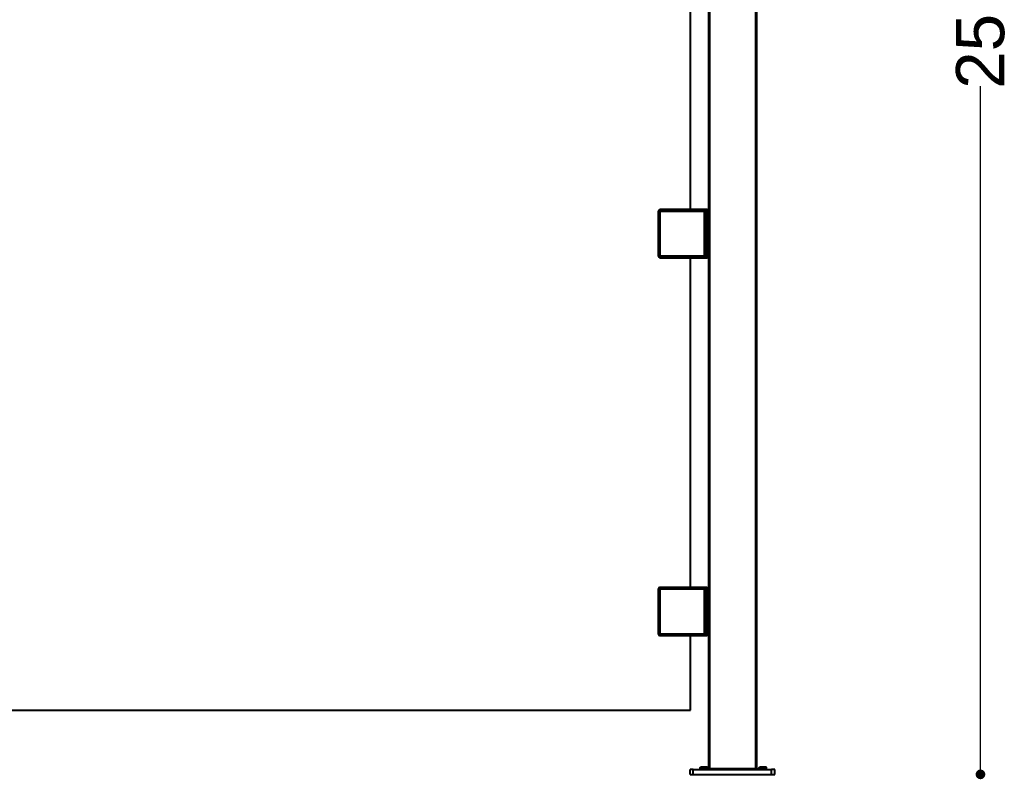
# Model space of a CAD drawing. Header units: millimetres. Extents: x 6020 to 14334, y 16216 to 25078.
# Drawn here: x 7831 to 9476, y 21110 to 22370 of the extents above; entities that cross this region are included whole.
import ezdxf

# ---------------------------------------------------------------- set-up
doc = ezdxf.new("R2010")
doc.units = ezdxf.units.MM
doc.header["$LTSCALE"] = 3
for name, color, linetype in [('Green', 3, 'Continuous'), ('Orange', 30, 'Continuous'), ('Red', 1, 'Continuous')]:
    doc.layers.add(name, color=color, linetype=linetype)
doc.styles.get("Standard").update_dxf_attribs({"font": 'arial.ttf'})
doc.dimstyles.new('MATEUSZ', dxfattribs={"dimtxt": 35, "dimasz": 16, "dimexe": 0.18, "dimexo": 0.0625, "dimgap": 0.09, "dimtad": 0, "dimdec": 0, "dimdsep": 46, "dimtxsty": 'Standard', "dimblk": 'DOT', "dimcen": 0.09, "dimse1": 1, "dimse2": 1, "dimadec": 0, "dimazin": 0, "dimtfac": 1, "dimtdec": 0, "dimtofl": 0, "dimtmove": 0, "dimatfit": 3, "dimfxl": 1, "dimtolj": 1, "dimtzin": 0, "dimlwd": 9, "dimlwe": 9, "dimarcsym": 0})

# ---------------------------------------------------------------- blocks, each defined once
blk = doc.blocks.new('_Dot')
at = {"color": 0, "linetype": 'ByBlock', "lineweight": -2}
blk.add_line((-0.5, 0), (-1, 0), dxfattribs=at)
at = {"color": 0, "linetype": 'ByBlock', "const_width": 0.5}
blk.add_lwpolyline([(-0.25, 0, 1), (0.25, 0, 1)], format="xyb", close=True, dxfattribs=at)
blk = doc.blocks.new('*D32')
at = {"color": 0, "lineweight": 9, "transparency": 16777216}
for p, q in [((9423.7, 23624.6), (9423.7, 22499.3)), ((9423.7, 21134.4), (9423.7, 22259.7))]:
    blk.add_line(p, q, dxfattribs=at)
at = {"layer": 'Defpoints', "color": 0, "transparency": 16777216}
for p in [(9104.1, 23640.6), (9082.5, 21118.4), (9423.7, 21118.4)]:
    blk.add_point(p, dxfattribs=at)
at = {"color": 0, "lineweight": 9, "transparency": 16777216, "xscale": 16, "yscale": 16, "zscale": 16}
for p, rotation in [((9423.7, 23640.6), 90), ((9423.7, 21118.4), 270)]:
    blk.add_blockref('_Dot', p, dxfattribs=dict(at, rotation=rotation))
at = {"color": 0, "transparency": 16777216, "insert": (9423.7, 22379.5), "char_height": 80, "attachment_point": 5, "rotation": 90}
blk.add_mtext('\\A1;2522', dxfattribs=at)

msp = doc.modelspace()

# ---------------------------------------------------------------- linework, layer by layer
at = {"layer": 'Green', "color": 7}
for p, q in [((8889.3, 22052), (8889.3, 21978)), ((8966.3, 22055), (8892.3, 22055)), ((8966.3, 22052), (8892.3, 22052)), ((8892.3, 22052), (8892.3, 21978)), ((8969.9, 22055), (8942.2, 22055)), ((8966.3, 21978), (8966.3, 22052)), ((8969.3, 21978), (8969.3, 22052)), ((8969.9, 21978), (8969.9, 22052)), ((8892.3, 21978), (8966.3, 21978)), ((8892.3, 21975), (8966.3, 21975)), ((8942.9, 21975), (8969.9, 21975)), ((8889.3, 21425.4), (8889.3, 21351.4)), ((8966.3, 21428.4), (8892.3, 21428.4)), ((8892.3, 21425.4), (8892.3, 21351.4)), ((8966.3, 21425.4), (8892.3, 21425.4)), ((8969.9, 21428.4), (8942.2, 21428.4)), ((8966.3, 21351.4), (8966.3, 21425.4)), ((8969.3, 21351.4), (8969.3, 21425.4)), ((8969.9, 21351.4), (8969.9, 21425.4)), ((8892.3, 21351.4), (8966.3, 21351.4)), ((8892.3, 21348.4), (8966.3, 21348.4)), ((8942.9, 21348.4), (8969.9, 21348.4))]:
    msp.add_line(p, q, dxfattribs=at)
for points in [[(8892.3, 22052, 0), (8889.3, 22052, 0)], [(8892.3, 22055, 0), (8892.3, 22055, 0), (8892.3, 22055, 0), (8892.3, 22055, 0), (8892.3, 22055, 0), (8892.3, 22055, 0), (8892.3, 22055, 0), (8892.3, 22055, 0), (8892.3, 22055, 0), (8892.3, 22055, 0), (8892.3, 22055, 0), (8892.3, 22055, 0), (8892.3, 22055, 0), (8892.3, 22055, 0), (8892.3, 22055, 0), (8892.3, 22055, 0), (8892.3, 22054.7, 0), (8892.3, 22052, 0)], [(8966.3, 22052, 0), (8966.3, 22055, 0)], [(8969.3, 22052, 0), (8969.3, 22052, 0), (8969.3, 22052, 0), (8969.3, 22052, 0), (8969.3, 22052, 0), (8969.3, 22052, 0), (8969.3, 22052, 0), (8969.3, 22052, 0), (8969.3, 22052, 0), (8969.3, 22052, 0), (8969.3, 22052, 0), (8969.3, 22052, 0), (8969.3, 22052, 0), (8969.3, 22052, 0), (8969.3, 22052, 0), (8969.3, 22052, 0), (8969, 22052, 0), (8966.3, 22052, 0)], [(8969.9, 22052, 0), (8969.9, 22054.2, 0), (8969.9, 22054.8, 0), (8969.9, 22055, 0), (8969.9, 22055, 0), (8969.9, 22055, 0), (8969.9, 22055, 0), (8969.9, 22055, 0), (8969.9, 22055, 0), (8969.9, 22055, 0), (8969.9, 22055, 0), (8969.9, 22055, 0), (8969.9, 22055, 0), (8969.9, 22055, 0), (8969.9, 22055, 0), (8969.9, 22055, 0), (8969.9, 22055, 0), (8969.9, 22055, 0), (8969.9, 22055, 0)], [(8972.9, 22052, 0), (8972.9, 22052, 0), (8972.9, 22052, 0), (8972.9, 22052, 0), (8972.9, 22052, 0), (8972.9, 22052, 0), (8972.9, 22052, 0), (8972.9, 22052, 0), (8972.9, 22052, 0), (8972.9, 22052, 0), (8972.9, 22052, 0), (8972.9, 22052, 0), (8972.9, 22052, 0), (8972.9, 22052, 0), (8972.9, 22052, 0), (8972.6, 22052, 0), (8969.9, 22052, 0)], [(8889.3, 21978, 0), (8889.3, 21978, 0), (8889.3, 21978, 0), (8889.3, 21978, 0), (8889.3, 21978, 0), (8889.3, 21978, 0), (8889.3, 21978, 0), (8889.3, 21978, 0), (8889.3, 21978, 0), (8889.3, 21978, 0), (8889.3, 21978, 0), (8889.3, 21978, 0), (8889.3, 21978, 0), (8889.4, 21978, 0), (8889.4, 21978, 0), (8889.7, 21978, 0), (8892.3, 21978, 0)], [(8892.3, 21978, 0), (8892.3, 21975.9, 0), (8892.3, 21975.3, 0), (8892.3, 21975.1, 0), (8892.3, 21975.1, 0), (8892.3, 21975, 0), (8892.3, 21975, 0), (8892.3, 21975, 0), (8892.3, 21975, 0), (8892.3, 21975, 0), (8892.3, 21975, 0), (8892.3, 21975, 0), (8892.3, 21975, 0), (8892.3, 21975, 0), (8892.3, 21975, 0), (8892.3, 21975, 0), (8892.3, 21975, 0), (8892.3, 21975, 0), (8892.3, 21975, 0)], [(8966.3, 21975, 0), (8966.3, 21975, 0), (8966.3, 21975, 0), (8966.3, 21975, 0), (8966.3, 21975, 0), (8966.3, 21975, 0), (8966.3, 21975, 0), (8966.3, 21975, 0), (8966.3, 21975, 0), (8966.3, 21975, 0), (8966.3, 21975, 0), (8966.3, 21975, 0), (8966.3, 21975.1, 0), (8966.3, 21975.1, 0), (8966.3, 21975.1, 0), (8966.3, 21975.4, 0), (8966.3, 21978, 0)], [(8966.3, 21978, 0), (8969.3, 21978, 0)], [(8969.9, 21975, 0), (8969.9, 21975, 0), (8969.9, 21975, 0), (8969.9, 21975, 0), (8969.9, 21975, 0), (8969.9, 21975, 0), (8969.9, 21975, 0), (8969.9, 21975, 0), (8969.9, 21975, 0), (8969.9, 21975, 0), (8969.9, 21975, 0), (8969.9, 21975, 0), (8969.9, 21975.1, 0), (8969.9, 21975.1, 0), (8969.9, 21975.1, 0), (8969.9, 21975.4, 0), (8969.9, 21978, 0)], [(8969.9, 21978, 0), (8972.9, 21978, 0)], [(8892.3, 21425.4, 0), (8889.3, 21425.4, 0)], [(8892.3, 21428.4, 0), (8892.3, 21428.4, 0), (8892.3, 21428.4, 0), (8892.3, 21428.4, 0), (8892.3, 21428.4, 0), (8892.3, 21428.4, 0), (8892.3, 21428.4, 0), (8892.3, 21428.4, 0), (8892.3, 21428.4, 0), (8892.3, 21428.4, 0), (8892.3, 21428.4, 0), (8892.3, 21428.4, 0), (8892.3, 21428.4, 0), (8892.3, 21428.4, 0), (8892.3, 21428.4, 0), (8892.3, 21428.4, 0), (8892.3, 21428.1, 0), (8892.3, 21425.4, 0)], [(8966.3, 21425.4, 0), (8966.3, 21428.4, 0)], [(8969.3, 21425.4, 0), (8969.3, 21425.4, 0), (8969.3, 21425.4, 0), (8969.3, 21425.4, 0), (8969.3, 21425.4, 0), (8969.3, 21425.4, 0), (8969.3, 21425.4, 0), (8969.3, 21425.4, 0), (8969.3, 21425.4, 0), (8969.3, 21425.4, 0), (8969.3, 21425.4, 0), (8969.3, 21425.4, 0), (8969.3, 21425.4, 0), (8969.3, 21425.4, 0), (8969.3, 21425.4, 0), (8969.3, 21425.4, 0), (8969, 21425.4, 0), (8966.3, 21425.4, 0)], [(8969.9, 21425.4, 0), (8969.9, 21428.4, 0)], [(8972.9, 21425.4, 0), (8972.9, 21425.4, 0), (8972.9, 21425.4, 0), (8972.9, 21425.4, 0), (8972.9, 21425.4, 0), (8972.9, 21425.4, 0), (8972.9, 21425.4, 0), (8972.9, 21425.4, 0), (8972.9, 21425.4, 0), (8972.9, 21425.4, 0), (8972.9, 21425.4, 0), (8972.9, 21425.4, 0), (8972.9, 21425.4, 0), (8972.9, 21425.4, 0), (8972.9, 21425.4, 0), (8972.6, 21425.4, 0), (8969.9, 21425.4, 0)], [(8889.3, 21351.4, 0), (8889.3, 21351.4, 0), (8889.3, 21351.4, 0), (8889.3, 21351.4, 0), (8889.3, 21351.4, 0), (8889.3, 21351.4, 0), (8889.3, 21351.4, 0), (8889.3, 21351.4, 0), (8889.3, 21351.4, 0), (8889.3, 21351.4, 0), (8889.3, 21351.4, 0), (8889.3, 21351.4, 0), (8889.3, 21351.4, 0), (8889.4, 21351.4, 0), (8889.4, 21351.4, 0), (8889.7, 21351.4, 0), (8892.3, 21351.4, 0)], [(8892.3, 21351.4, 0), (8892.3, 21348.4, 0)], [(8966.3, 21348.4, 0), (8966.3, 21348.4, 0), (8966.3, 21348.4, 0), (8966.3, 21348.4, 0), (8966.3, 21348.4, 0), (8966.3, 21348.4, 0), (8966.3, 21348.4, 0), (8966.3, 21348.4, 0), (8966.3, 21348.4, 0), (8966.3, 21348.4, 0), (8966.3, 21348.4, 0), (8966.3, 21348.4, 0), (8966.3, 21348.4, 0), (8966.3, 21348.5, 0), (8966.3, 21348.5, 0), (8966.3, 21348.5, 0), (8966.3, 21348.8, 0), (8966.3, 21351.4, 0)], [(8966.3, 21351.4, 0), (8969.3, 21351.4, 0)], [(8969.9, 21348.4, 0), (8969.9, 21348.4, 0), (8969.9, 21348.4, 0), (8969.9, 21348.4, 0), (8969.9, 21348.4, 0), (8969.9, 21348.4, 0), (8969.9, 21348.4, 0), (8969.9, 21348.4, 0), (8969.9, 21348.4, 0), (8969.9, 21348.4, 0), (8969.9, 21348.4, 0), (8969.9, 21348.4, 0), (8969.9, 21348.4, 0), (8969.9, 21348.5, 0), (8969.9, 21348.5, 0), (8969.9, 21348.5, 0), (8969.9, 21348.8, 0), (8969.9, 21351.4, 0)], [(8969.9, 21351.4, 0), (8972.9, 21351.4, 0)]]:
    msp.add_polyline3d(points, dxfattribs=at)
for centre, start, end in [((8892.3, 22052), 90, 180), ((8966.3, 22052), 0, 90), ((8969.9, 22052), 360, 90), ((8892.3, 21978), 180, 270), ((8966.3, 21978), 270, 0), ((8969.9, 21978), 270, 0), ((8892.3, 21425.4), 90, 180), ((8966.3, 21425.4), 0, 90), ((8969.9, 21425.4), 0, 90), ((8892.3, 21351.4), 180, 270), ((8966.3, 21351.4), 270, 0), ((8969.9, 21351.4), 270, 0)]:
    msp.add_arc(centre, 3, start, end, dxfattribs=at)
at = {"layer": 'Orange', "color": 7}
for p, q in [((9051.1, 21128.2), (9051.1, 23624.6)), ((9052.9, 21128.2), (9052.9, 23624.6)), ((8972.9, 23542.3), (8972.9, 21126.4)), ((8972.9, 23542.3), (8972.9, 21128.2)), ((8974.7, 23542.3), (8974.7, 21128.2)), ((8942.5, 21118.4), (8942.5, 21126.4)), ((8947.5, 21126.4), (9077.5, 21126.4)), ((8947.5, 21118.4), (8947.5, 21126.4)), ((8958.8, 21127), (8958.8, 21129.4)), ((8958.8, 21127), (8961.8, 21127)), ((8959.9, 21127), (8959.9, 21129.4)), ((8959.9, 21127), (8962.9, 21127)), ((8962.9, 21127), (8962.9, 21129.4)), ((8962.9, 21127), (8968.7, 21127)), ((8968.7, 21127), (8968.7, 21129.4)), ((8968.7, 21127), (8971.4, 21127)), ((8971.4, 21127), (8971.4, 21129.4)), ((8974.7, 21128.2), (9051.1, 21128.2)), ((9056.7, 21127), (9056.7, 21129.4)), ((9056.7, 21127), (9059.8, 21127)), ((9057.4, 21127), (9057.4, 21129.4)), ((9057.4, 21127), (9060.5, 21127)), ((9060.5, 21127), (9060.5, 21129.4)), ((9060.5, 21127), (9066.2, 21127)), ((9066.2, 21127), (9066.2, 21129.4)), ((9066.2, 21127), (9068.9, 21127)), ((9068.3, 21127), (9068.3, 21129.4)), ((9068.9, 21127), (9068.9, 21129.4)), ((9077.5, 21118.4), (9077.5, 21126.4)), ((9082.5, 21118.4), (9082.5, 21126.4)), ((8947.5, 21118.4), (9077.5, 21118.4))]:
    msp.add_line(p, q, dxfattribs=at)
for points in [[(8947.5, 21126.4, 0), (8942.5, 21126.4, 0)], [(8958.8, 21129.4, 0), (8958.8, 21129.5, 0), (8958.9, 21129.7, 0), (8959, 21129.8, 0), (8959, 21129.8, 0), (8959.1, 21129.9, 0), (8959.2, 21130, 0), (8959.4, 21130.1, 0), (8959.5, 21130.1, 0), (8959.7, 21130.2, 0), (8960.1, 21130.2, 0), (8960.5, 21130.2, 0), (8960.6, 21130.1, 0), (8960.8, 21130.1, 0), (8961, 21130, 0), (8961.1, 21129.9, 0), (8961.2, 21129.9, 0), (8961.3, 21129.8, 0), (8961.4, 21129.7, 0), (8961.4, 21129.6, 0), (8961.5, 21129.4, 0)], [(8958.9, 21129.6, 0), (8958.8, 21129.5, 0), (8958.8, 21129.4, 0)], [(8958.9, 21129.6, 0), (8959, 21129.8, 0), (8959, 21129.9, 0), (8959.1, 21130, 0), (8959.3, 21130, 0), (8959.4, 21130.1, 0), (8959.5, 21130.2, 0), (8959.8, 21130.3, 0)], [(8958.9, 21129.6, 0), (8959, 21129.7, 0), (8959, 21129.8, 0), (8959.1, 21129.9, 0), (8959.2, 21129.9, 0), (8959.4, 21130, 0), (8959.6, 21130.1, 0), (8959.8, 21130.2, 0), (8960.2, 21130.2, 0), (8960.6, 21130.2, 0), (8960.9, 21130.1, 0), (8961.1, 21130.1, 0), (8961.3, 21130, 0), (8961.4, 21129.9, 0), (8961.5, 21129.9, 0), (8961.6, 21129.8, 0), (8961.7, 21129.7, 0), (8961.8, 21129.6, 0), (8961.8, 21129.4, 0)], [(8960, 21129.6, 0), (8960.1, 21129.8, 0), (8960.2, 21129.9, 0), (8960.3, 21130, 0), (8960.4, 21130, 0), (8960.5, 21130.1, 0), (8960.6, 21130.2, 0), (8960.9, 21130.3, 0)], [(8960, 21129.6, 0), (8960.1, 21129.7, 0), (8960.2, 21129.8, 0), (8960.2, 21129.9, 0), (8960.3, 21129.9, 0), (8960.5, 21130, 0), (8960.7, 21130.1, 0), (8960.9, 21130.2, 0), (8961.3, 21130.2, 0), (8961.7, 21130.2, 0), (8962.1, 21130.1, 0), (8962.3, 21130.1, 0), (8962.4, 21130, 0), (8962.5, 21129.9, 0), (8962.6, 21129.9, 0), (8962.7, 21129.8, 0), (8962.8, 21129.7, 0), (8962.9, 21129.6, 0), (8962.9, 21129.4, 0)], [(8967.6, 21129.4, 0), (8967.5, 21129.5, 0), (8967.4, 21129.7, 0), (8967.2, 21129.8, 0), (8967, 21129.8, 0), (8966.7, 21130, 0), (8966.3, 21130.1, 0), (8965.6, 21130.2, 0), (8964, 21130.2, 0), (8963.4, 21130.1, 0), (8962.8, 21130, 0), (8962.5, 21129.9, 0), (8962.3, 21129.8, 0), (8962.2, 21129.7, 0), (8962, 21129.6, 0), (8961.9, 21129.5, 0), (8961.8, 21129.4, 0)], [(8968.7, 21129.4, 0), (8968.6, 21129.5, 0), (8968.5, 21129.7, 0), (8968.3, 21129.8, 0), (8968.2, 21129.8, 0), (8967.8, 21130, 0), (8967.4, 21130.1, 0), (8966.7, 21130.2, 0), (8965.1, 21130.2, 0), (8964.5, 21130.1, 0), (8963.9, 21130, 0), (8963.7, 21129.9, 0), (8963.4, 21129.8, 0), (8963.3, 21129.7, 0), (8963.1, 21129.6, 0), (8963, 21129.5, 0), (8962.9, 21129.4, 0)], [(8970.3, 21129.4, 0), (8970.3, 21129.5, 0), (8970.2, 21129.7, 0), (8970.1, 21129.8, 0), (8970.1, 21129.8, 0), (8970, 21129.9, 0), (8969.9, 21130, 0), (8969.7, 21130.1, 0), (8969.5, 21130.1, 0), (8969.4, 21130.2, 0), (8969, 21130.2, 0), (8968.6, 21130.2, 0), (8968.4, 21130.1, 0), (8968.3, 21130.1, 0), (8968.1, 21130, 0), (8968, 21129.9, 0), (8967.9, 21129.9, 0), (8967.8, 21129.8, 0), (8967.7, 21129.7, 0), (8967.7, 21129.6, 0), (8967.6, 21129.4, 0)], [(8971.4, 21129.4, 0), (8971.4, 21129.5, 0), (8971.3, 21129.7, 0), (8971.2, 21129.8, 0), (8971.2, 21129.8, 0), (8971.1, 21129.9, 0), (8971, 21130, 0), (8970.8, 21130.1, 0), (8970.7, 21130.1, 0), (8970.5, 21130.2, 0), (8970.1, 21130.2, 0), (8969.7, 21130.2, 0), (8969.5, 21130.1, 0), (8969.4, 21130.1, 0), (8969.2, 21130, 0), (8969.1, 21129.9, 0), (8969, 21129.9, 0), (8968.9, 21129.8, 0), (8968.8, 21129.7, 0), (8968.8, 21129.6, 0), (8968.7, 21129.4, 0)], [(8970.4, 21130.3, 0), (8970.7, 21130.2, 0), (8970.8, 21130.1, 0), (8970.9, 21130, 0), (8971.1, 21130, 0), (8971.2, 21129.9, 0), (8971.2, 21129.8, 0), (8971.3, 21129.6, 0)], [(8972.9, 21126.4, 0), (8972.9, 21126.6, 0), (8973, 21126.7, 0), (8973, 21126.8, 0), (8973.1, 21126.9, 0), (8973.1, 21127, 0), (8973.2, 21127.1, 0), (8973.5, 21127.3, 0), (8974.1, 21127.8, 0), (8974.7, 21128.2, 0)], [(8972.9, 21128.2, 0), (8972.9, 21128.2, 0), (8972.9, 21128.2, 0), (8972.9, 21128.2, 0), (8972.9, 21128.2, 0), (8972.9, 21128.2, 0), (8972.9, 21128.2, 0), (8972.9, 21128.2, 0), (8972.9, 21128.2, 0), (8972.9, 21128.2, 0), (8972.9, 21128.2, 0), (8972.9, 21128.2, 0), (8972.9, 21128.2, 0), (8973, 21128.2, 0), (8973, 21128.2, 0), (8973.2, 21128.2, 0), (8974.7, 21128.2, 0)], [(8974.7, 21128.2, 0), (8974.7, 21126.4, 0)], [(9051.1, 21128.2, 0), (9052.9, 21128.2, 0)], [(9051.1, 21126.4, 0), (9051.1, 21126.4, 0), (9051.1, 21126.4, 0), (9051.1, 21126.4, 0), (9051.1, 21126.4, 0), (9051.1, 21126.4, 0), (9051.1, 21126.4, 0), (9051.1, 21126.4, 0), (9051.1, 21126.4, 0), (9051.1, 21126.4, 0), (9051.1, 21126.4, 0), (9051.1, 21126.4, 0), (9051.1, 21126.4, 0), (9051.1, 21126.4, 0), (9051.1, 21126.5, 0), (9051.1, 21126.5, 0), (9051.1, 21126.7, 0), (9051.1, 21128.2, 0)], [(9056.7, 21129.4, 0), (9056.8, 21129.5, 0), (9056.9, 21129.7, 0), (9056.9, 21129.8, 0), (9057, 21129.8, 0), (9057.1, 21129.9, 0), (9057.2, 21130, 0), (9057.3, 21130.1, 0), (9057.5, 21130.1, 0), (9057.7, 21130.2, 0), (9058.1, 21130.2, 0), (9058.4, 21130.2, 0), (9058.6, 21130.1, 0), (9058.8, 21130.1, 0), (9059, 21130, 0), (9059.1, 21129.9, 0), (9059.2, 21129.9, 0), (9059.2, 21129.8, 0), (9059.3, 21129.7, 0), (9059.4, 21129.6, 0), (9059.5, 21129.4, 0)], [(9056.9, 21129.6, 0), (9056.8, 21129.5, 0), (9056.7, 21129.4, 0)], [(9056.8, 21129.6, 0), (9056.9, 21129.8, 0), (9057, 21129.9, 0), (9057.1, 21130, 0), (9057.2, 21130, 0), (9057.3, 21130.1, 0), (9057.5, 21130.2, 0), (9057.7, 21130.3, 0)], [(9056.9, 21129.6, 0), (9056.9, 21129.7, 0), (9057, 21129.8, 0), (9057.1, 21129.9, 0), (9057.2, 21129.9, 0), (9057.4, 21130, 0), (9057.5, 21130.1, 0), (9057.7, 21130.2, 0), (9058.1, 21130.2, 0), (9058.5, 21130.2, 0), (9058.9, 21130.1, 0), (9059.1, 21130.1, 0), (9059.3, 21130, 0), (9059.4, 21129.9, 0), (9059.5, 21129.9, 0), (9059.6, 21129.8, 0), (9059.7, 21129.7, 0), (9059.7, 21129.6, 0), (9059.8, 21129.4, 0)], [(9057.4, 21129.4, 0), (9057.5, 21129.5, 0), (9057.5, 21129.7, 0), (9057.6, 21129.8, 0), (9057.7, 21129.8, 0), (9057.7, 21129.9, 0), (9057.8, 21130, 0), (9058, 21130.1, 0), (9058.2, 21130.1, 0), (9058.4, 21130.2, 0), (9058.7, 21130.2, 0), (9059.1, 21130.2, 0), (9059.3, 21130.1, 0), (9059.5, 21130.1, 0), (9059.6, 21130, 0), (9059.7, 21129.9, 0), (9059.8, 21129.9, 0), (9059.9, 21129.8, 0), (9060, 21129.7, 0), (9060.1, 21129.6, 0), (9060.1, 21129.4, 0)], [(9057.5, 21129.6, 0), (9057.5, 21129.5, 0), (9057.4, 21129.4, 0)], [(9057.5, 21129.6, 0), (9057.6, 21129.8, 0), (9057.7, 21129.9, 0), (9057.8, 21130, 0), (9057.9, 21130, 0), (9058, 21130.1, 0), (9058.1, 21130.2, 0), (9058.4, 21130.3, 0)], [(9057.5, 21129.6, 0), (9057.6, 21129.7, 0), (9057.7, 21129.8, 0), (9057.8, 21129.9, 0), (9057.8, 21129.9, 0), (9058, 21130, 0), (9058.2, 21130.1, 0), (9058.4, 21130.2, 0), (9058.8, 21130.2, 0), (9059.2, 21130.2, 0), (9059.6, 21130.1, 0), (9059.8, 21130.1, 0), (9060, 21130, 0), (9060.1, 21129.9, 0), (9060.1, 21129.9, 0), (9060.2, 21129.8, 0), (9060.3, 21129.7, 0), (9060.4, 21129.6, 0), (9060.5, 21129.4, 0)], [(9065.6, 21129.4, 0), (9065.5, 21129.5, 0), (9065.3, 21129.7, 0), (9065.2, 21129.8, 0), (9065, 21129.8, 0), (9064.7, 21130, 0), (9064.3, 21130.1, 0), (9063.5, 21130.2, 0), (9062, 21130.2, 0), (9061.4, 21130.1, 0), (9060.8, 21130, 0), (9060.5, 21129.9, 0), (9060.2, 21129.8, 0), (9060.1, 21129.7, 0), (9060, 21129.6, 0), (9059.9, 21129.5, 0), (9059.8, 21129.4, 0)], [(9066.2, 21129.4, 0), (9066.1, 21129.5, 0), (9066, 21129.7, 0), (9065.8, 21129.8, 0), (9065.7, 21129.8, 0), (9065.3, 21130, 0), (9065, 21130.1, 0), (9064.2, 21130.2, 0), (9062.6, 21130.2, 0), (9062, 21130.1, 0), (9061.5, 21130, 0), (9061.2, 21129.9, 0), (9060.9, 21129.8, 0), (9060.8, 21129.7, 0), (9060.7, 21129.6, 0), (9060.5, 21129.5, 0), (9060.5, 21129.4, 0)], [(9068.9, 21129.4, 0), (9068.9, 21129.5, 0), (9068.8, 21129.7, 0), (9068.8, 21129.8, 0), (9068.7, 21129.8, 0), (9068.6, 21129.9, 0), (9068.5, 21130, 0), (9068.3, 21130.1, 0), (9068.2, 21130.1, 0), (9068, 21130.2, 0), (9067.6, 21130.2, 0), (9067.2, 21130.2, 0), (9067.1, 21130.1, 0), (9066.9, 21130.1, 0), (9066.7, 21130, 0), (9066.6, 21129.9, 0), (9066.5, 21129.9, 0), (9066.4, 21129.8, 0), (9066.4, 21129.7, 0), (9066.3, 21129.6, 0), (9066.2, 21129.4, 0)], [(9068, 21130.3, 0), (9068.2, 21130.2, 0), (9068.3, 21130.1, 0), (9068.5, 21130, 0), (9068.6, 21130, 0), (9068.7, 21129.9, 0), (9068.8, 21129.8, 0), (9068.8, 21129.6, 0)], [(9082.5, 21126.4, 0), (9082.5, 21126.4, 0), (9082.5, 21126.4, 0), (9082.5, 21126.4, 0), (9082.5, 21126.4, 0), (9082.5, 21126.4, 0), (9082.5, 21126.4, 0), (9082.5, 21126.4, 0), (9082.5, 21126.4, 0), (9082.5, 21126.4, 0), (9082.5, 21126.4, 0), (9082.5, 21126.4, 0), (9082.5, 21126.4, 0), (9082.5, 21126.4, 0), (9082.5, 21126.4, 0), (9082.4, 21126.4, 0), (9081.9, 21126.4, 0), (9077.5, 21126.4, 0)], [(8942.5, 21118.4, 0), (8942.5, 21118.4, 0), (8942.5, 21118.4, 0), (8942.5, 21118.4, 0), (8942.5, 21118.4, 0), (8942.5, 21118.4, 0), (8942.5, 21118.4, 0), (8942.5, 21118.4, 0), (8942.5, 21118.4, 0), (8942.5, 21118.4, 0), (8942.5, 21118.4, 0), (8942.5, 21118.4, 0), (8942.5, 21118.4, 0), (8942.6, 21118.4, 0), (8942.7, 21118.4, 0), (8943.2, 21118.4, 0), (8947.5, 21118.4, 0)], [(9077.5, 21118.4, 0), (9082.5, 21118.4, 0)]]:
    msp.add_polyline3d(points, dxfattribs=at)
for points in [[(8965.7, 21126.4, 0), (8973.4, 21126.4, 0), (8965.7, 21126.4, 0), (8957.9, 21126.4, 0)], [(8960.9, 21130.3, 0), (8960.9, 21130.3, 0), (8960.9, 21130.3, 0), (8960.9, 21130.3, 0), (8960.9, 21130.3, 0), (8960.9, 21130.3, 0), (8960.9, 21130.3, 0), (8960.9, 21130.3, 0), (8960.9, 21130.3, 0), (8960.9, 21130.3, 0), (8960.9, 21130.3, 0), (8960.9, 21130.3, 0), (8960.9, 21130.3, 0), (8960.9, 21130.3, 0), (8960.9, 21130.3, 0), (8960.9, 21130.3, 0), (8960.9, 21130.3, 0), (8960.9, 21130.3, 0), (8961.2, 21130.3, 0), (8964.9, 21130.3, 0), (8969.3, 21130.3, 0), (8970.4, 21130.3, 0), (8970.4, 21130.3, 0), (8970.4, 21130.3, 0), (8970.4, 21130.3, 0), (8970.4, 21130.3, 0), (8970.4, 21130.3, 0), (8970.4, 21130.3, 0), (8970.4, 21130.3, 0), (8970.4, 21130.3, 0), (8970.4, 21130.3, 0), (8970.4, 21130.3, 0), (8970.4, 21130.3, 0), (8970.4, 21130.3, 0), (8970.4, 21130.3, 0), (8970.4, 21130.3, 0), (8970.4, 21130.3, 0), (8970.4, 21130.3, 0), (8970.4, 21130.3, 0), (8970.3, 21130.3, 0), (8969.1, 21130.3, 0)], [(9058.4, 21130.3, 0), (9058.4, 21130.3, 0), (9058.4, 21130.3, 0), (9058.4, 21130.3, 0), (9058.4, 21130.3, 0), (9058.4, 21130.3, 0), (9058.4, 21130.3, 0), (9058.4, 21130.3, 0), (9058.4, 21130.3, 0), (9058.4, 21130.3, 0), (9058.4, 21130.3, 0), (9058.4, 21130.3, 0), (9058.4, 21130.3, 0), (9058.4, 21130.3, 0), (9058.4, 21130.3, 0), (9058.4, 21130.3, 0), (9058.4, 21130.3, 0), (9058.4, 21130.3, 0), (9058.7, 21130.3, 0), (9062.4, 21130.3, 0), (9066.8, 21130.3, 0), (9067.9, 21130.3, 0), (9068, 21130.3, 0), (9068, 21130.3, 0), (9068, 21130.3, 0), (9068, 21130.3, 0), (9068, 21130.3, 0), (9068, 21130.3, 0), (9068, 21130.3, 0), (9068, 21130.3, 0), (9068, 21130.3, 0), (9068, 21130.3, 0), (9068, 21130.3, 0), (9068, 21130.3, 0), (9068, 21130.3, 0), (9068, 21130.3, 0), (9068, 21130.3, 0), (9067.9, 21130.3, 0), (9067.9, 21130.3, 0), (9067.8, 21130.3, 0), (9066.6, 21130.3, 0)]]:
    msp.add_polyline3d(points, close=True, dxfattribs=at)
for centre, start, end in [((8971.1, 21128.2), 270, 0), ((9054.7, 21128.2), 180, 270)]:
    msp.add_arc(centre, 1.8, start, end, dxfattribs=at)
at = {"layer": 'Red', "color": 7}
for p, q in [((8942.9, 22055), (8942.9, 22601.6)), ((8942.9, 21428.4), (8942.9, 21978)), ((8942.9, 21224.6), (8942.9, 21348.4)), ((7167.9, 21224.6), (8942.9, 21224.6))]:
    msp.add_line(p, q, dxfattribs=at)

# ---------------------------------------------------------------- dimensions: what is measured, and where the dimension line sits
dim = msp.add_linear_dim(base=(9423.7, 21118.4), p1=(9104.1, 23640.6), p2=(9082.5, 21118.4), angle=90, dimstyle='MATEUSZ', override={"dimtxt": 80})
dim.commit()
dim.dimension.update_dxf_attribs({"geometry": '*D32', "text_midpoint": (9423.7, 22379.5)})

doc.saveas('drawing.dxf')
